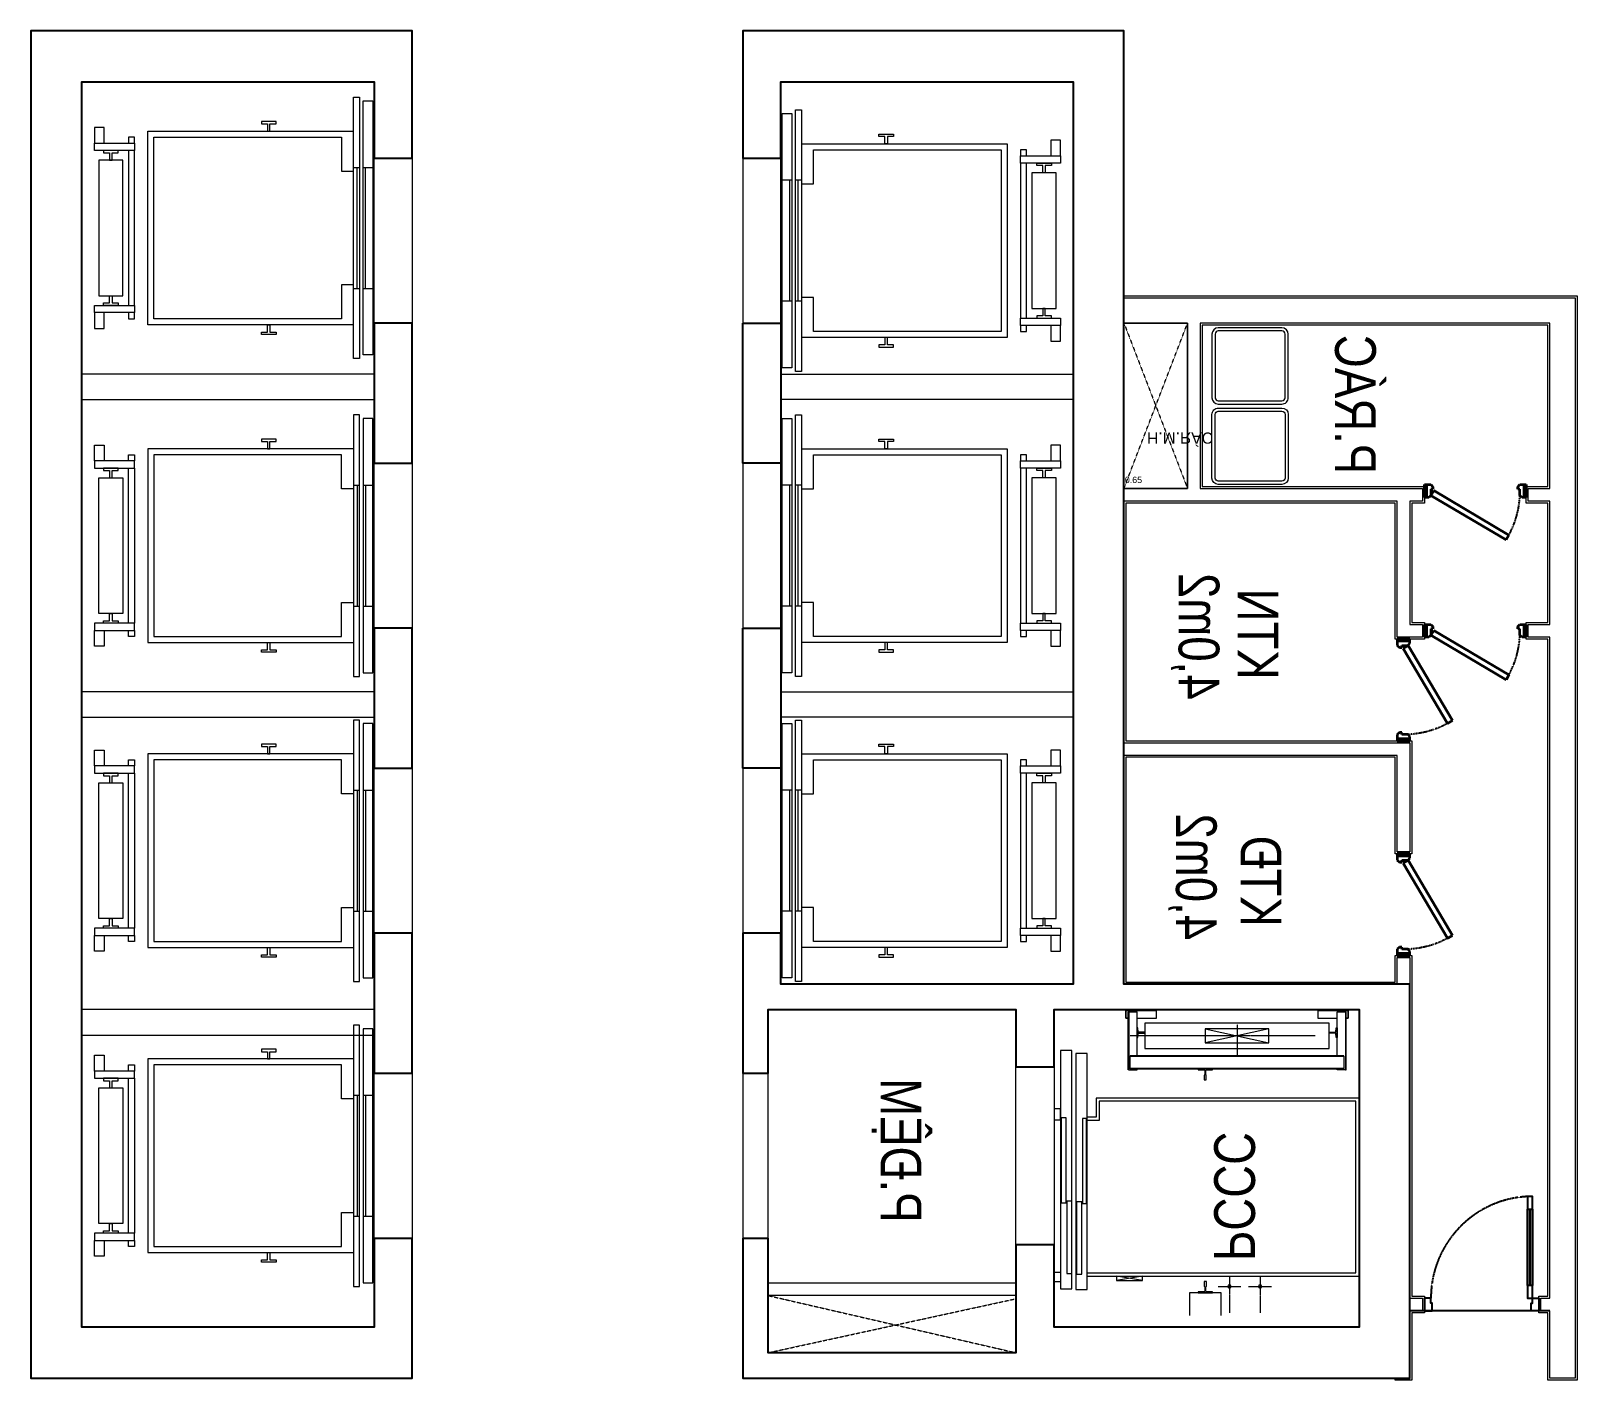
# Model space of a CAD drawing. Header units: millimetres. Extents: x 0 to 12165, y -15 to 10600.
import ezdxf
from ezdxf.enums import TextEntityAlignment as Align
from ezdxf.xclip import XClip

# ---------------------------------------------------------------- set-up
doc = ezdxf.new("R2010")
doc.units = ezdxf.units.MM
doc.header["$XCLIPFRAME"] = 2
for name, pattern in [('x_tmkt_l2$0$HIDDEN', [9.524999999999999, 6.35, -3.175]), ('x_tmkt_l2$0$HIDDEN3', [0.2, 0.1, -0.1]), ('x_tmkt_l2$0$XREF MB$0$HIDDEN', [0.375, 0.25, -0.125]), ('x_tmkt_l2$0$Xref Y2-Y4 ME$0$Xref MB Y2.Y4$0$Xr_truc thang N3 tang dien hinh$0$T-Can ho$0$HIDDEN3', [0.2, 0.1, -0.1]), ('x_tmkt_l2$0$Xref.Trục tầng 1$0$CENTER2', [1.125, 0.75, -0.125, 0.125, -0.125])]:
    doc.linetypes.add(name, pattern=pattern)
doc.layers.get('0').update_dxf_attribs({"color": 231})
doc.layers.add('x_tmkt_l2$0$A-CONC', color=2, linetype='Continuous')
doc.layers.add('x_tmkt_l2$0$A-DOOR', color=142, linetype='Continuous')
for name, color, linetype, lineweight in [('x_tmkt_l2$0$A-FNSH', 253, 'Continuous', 9), ('x_tmkt_l2$0$A-LITE', 9, 'Continuous', 9), ('x_tmkt_l2$0$A-TEXT', 255, 'Continuous', 25), ('x_tmkt_l2$0$A-Truc', 10, 'x_tmkt_l2$0$Xref.Trục tầng 1$0$CENTER2', 9), ('x_tmkt_l2$0$A-WALL', 1, 'Continuous', 13)]:
    doc.layers.add(name, color=color, linetype=linetype, lineweight=lineweight)
doc.styles.add('x_tmkt_l2$0$MDI_Chu Thuong', font='arial.ttf', dxfattribs={"width": 0.8})
doc.styles.add('x_tmkt_l2$0$Xref Y2-Y4 ME$0$Xref MB Y2.Y4$0$Xr_truc thang N3 tang dien hinh$0$T-Can ho$0$Arial', font='arial.ttf')

# ---------------------------------------------------------------- blocks, each defined once
blk = doc.blocks.new('x_tmkt_l2$0$s1_cuaky_830')
at = {"lineweight": 35, "extrusion": (0, 0, -1)}
for p, q in [((18499.99957262673, -3595.580114402982), (18399.99957262673, -3595.580114405842)), ((18399.99957262673, -3595.580114405842), (18399.99957262716, -3610.580114405901)), ((18499.99957262716, -3610.580114402982), (18399.99957262716, -3610.580114405901)), ((18399.99957262716, -3610.580114405901), (18399.99957262767, -3628.316904458865)), ((18399.99957262716, -3610.580114405901), (18489.99957262716, -3610.580114403326)), ((18399.99957262767, -3628.316904458865), (18414.99957262816, -3645.580114405472)), ((18414.99957262816, -3645.580114405472), (18464.99957262816, -3645.580114404042)), ((18464.99957262816, -3645.580114404042), (18464.99957262859, -3660.625489982787)), ((18483.03368487716, -3660.625489982329), (18499.99957262816, -3645.58011440304)), ((18499.99957262716, -3610.580114402982), (18499.99957262673, -3595.580114402982)), ((18499.99957262816, -3645.58011440304), (18499.99957262716, -3610.580114402982)), ((18103.72277864033, -3731.438254545485), (18064.99957263314, -3754.362331766388)), ((18414.99957264632, -4345.580114405413), (18064.99957263314, -3754.362331766388)), ((18453.72277865538, -4322.65603718451), (18103.72277864033, -3731.438254545485)), ((18464.99957262859, -3660.625489982787), (18483.03368487716, -3660.625489982329)), ((18414.99957264632, -4345.580114405413), (18399.99957265054, -4362.843324352878)), ((18399.99957265054, -4362.843324352878), (18399.99957265105, -4380.580114405842)), ((18453.72277865538, -4322.65603718451), (18414.99957264632, -4345.580114405413)), ((18464.99957264819, -4345.580114403983), (18414.99957264632, -4345.580114405413)), ((18464.99957264776, -4330.534738825238), (18464.99957264819, -4345.580114403983)), ((18483.03368489446, -4330.534738824721), (18464.99957264776, -4330.534738825238)), ((18499.99957264819, -4345.58011440304), (18483.03368489446, -4330.534738824721)), ((18499.99957264919, -4380.58011440304), (18499.99957264819, -4345.58011440304)), ((18399.99957265105, -4380.580114405842), (18499.99957264919, -4380.58011440304)), ((18399.99957265105, -4380.580114405842), (18399.99957264962, -4395.580114405901)), ((18489.99957264919, -4380.580114403326), (18399.99957265105, -4380.580114405842)), ((18399.99957264962, -4395.580114405901), (18499.99957265148, -4395.580114402982)), ((18499.99957265148, -4395.580114402982), (18499.99957264919, -4380.58011440304))]:
    blk.add_line(p, q, dxfattribs=at)
at = {"linetype": 'x_tmkt_l2$0$HIDDEN3', "extrusion": (0, 0, -1)}
blk.add_arc((-18445.40726360954, -4360.85765825857), 715.9235939759365, 57.90312605505689, 87.56572265498052, dxfattribs=at)
blk = doc.blocks.new('*U20')
blk.add_lwpolyline([(0, 0), (0, 1299.999997716911), (500.000001931887, 1299.999997716911), (500.000001931887, 0)], close=True)
at = {"linetype": 'x_tmkt_l2$0$Xref Y2-Y4 ME$0$Xref MB Y2.Y4$0$Xr_truc thang N3 tang dien hinh$0$T-Can ho$0$HIDDEN3'}
for points in [[(0, 0), (500.000001931887, 1299.999997716911)], [(0, 1299.999997716911), (500.000001931887, 0)]]:
    blk.add_lwpolyline(points, dxfattribs=at)
at = {"style": 'x_tmkt_l2$0$Xref Y2-Y4 ME$0$Xref MB Y2.Y4$0$Xr_truc thang N3 tang dien hinh$0$T-Can ho$0$Arial'}
blk.add_text('0.65', height=50, dxfattribs=at).set_placement((6.628017578721938, 42.66242221605376))
blk.add_attdef('--', text='', height=88, dxfattribs=at).set_placement((126.5547659157942, 189.6485594305066), align=Align.MIDDLE_CENTER)
blk = doc.blocks.new('x_tmkt_l2$0$s1_thungrac')
for points in [[(19311.16319079814, -9384.723036933108), (18811.1631908908, -9384.732657781104, -0.414213562373095), (18761.16222881502, -9334.733619875158), (18761.15260796691, -8834.733619967708, -0.414213562373095), (18811.15164587321, -8784.732657892164), (19311.15164578054, -8784.723037044168, -0.414213562373095), (19361.15260785585, -8834.722074950114), (19361.16222870396, -9334.722074857564, -0.414213562373095)], [(19311.16270975559, -9359.723036937765), (18811.16270984826, -9359.73265778576, -0.4142135623730951), (18786.16222881037, -9334.73313883273), (18786.15260796226, -8834.73313892528, -0.4142135623730951), (18811.15212691552, -8809.732657887507), (19311.15212682285, -8809.723037039512, -0.4142135623730951), (19336.15260786051, -8834.722555992543), (19336.16222870862, -9334.722555899993, -0.4142135623730951)]]:
    blk.add_lwpolyline(points, format="xyb", close=True)
blk = doc.blocks.new('*U21')
blk.add_line((-69.99999999999727, 100.0000000000019), (-69.99999999998032, 699.7666378073507))
for points in [[(-50, 1.392663762089796e-12), (-49.99999999997782, 799.7666378073504), (-89.99999999997782, 799.7666378073513), (-90, 2.501110429875553e-12)], [(-49.99999999999716, 100.0000000000014), (-89.99999999999716, 100.0000000000025), (-89.99999999998032, 699.7666378073513), (-49.99999999998032, 699.7666378073504)], [(-899.7666378073517, -99.97429562476282), (-839.7666378073517, -99.97429562476447), (-839.7666378073501, -39.99999999997649), (-849.7666378073501, -39.99999999997619), (-849.766637807349, 2.384575742256097e-11), (-899.766637807349, 2.519578862050516e-11)], [(-2.842170943040401e-12, -99.974295624788), (-60.00000000000284, -99.97429562478634), (-60.00000000000125, -39.99999999999832), (-50.00000000000125, -39.9999999999986), (-50, 1.392663762089796e-12), (0, 0)]]:
    blk.add_lwpolyline(points, close=True)
at = {"linetype": 'x_tmkt_l2$0$XREF MB$0$HIDDEN'}
blk.add_arc((-50, 1.392663762089796e-12), 799.766637807349, 90, 179.9999999999984, dxfattribs=at)
blk = doc.blocks.new('x_tmkt_l2$0$x_loithangmay')
for p, q in [((-159.9999999997672, 500), (-109.9999999997672, 500)), ((-129.9999999997672, -500), (-129.9999999997672, 500)), ((-79.99999999976717, 500), (0, 500)), ((-60, -500), (-60, 500)), ((-159.9999999997672, -500), (-109.9999999997672, -500)), ((-79.99999999976717, -500), (0, -500))]:
    blk.add_line(p, q)
at = {"flags": 128}
for points in [[(-110, -1080), (-160, -1080), (-160, 1080), (-109.9999999997672, 1080)], [(-79.99999999976717, 1050), (0, 1050), (0, -1050), (-80, -1050)], [(-2219.999999999767, 830), (-2299.999999999767, 830), (-2299.999999999767, 700), (-2219.999999999767, 700)], [(-849.9999999997672, 860), (-799.9999999997672, 860), (-799.9999999997672, 880), (-919.9999999997672, 880), (-919.9999999997672, 860), (-869.9999999997672, 860), (-869.9999999997672, 800), (-849.9999999997672, 800)], [(-1969.999999999767, 640), (-2019.999999999767, 640), (-2019.999999999767, -640), (-1969.999999999767, -640), (-1969.999999999767, 640), (-2299.999999999767, 640), (-2299.999999999767, 700), (-1969.999999999767, 700)], [(-2154.999999999767, 620), (-2104.999999999767, 620), (-2104.999999999767, 640), (-2224.999999999767, 640), (-2224.999999999767, 620), (-2174.999999999767, 620), (-2174.999999999767, 560), (-2154.999999999767, 560)], [(-1969.999999999767, 750), (-2019.999999999767, 750), (-2019.999999999767, 700), (-1969.999999999767, 700)], [(-2064.999999999767, 560), (-2264.999999999767, 560), (-2264.999999999767, -560), (-2064.999999999767, -560)], [(-2154.999999999767, -620), (-2105, -620), (-2105, -640), (-2224.999999999767, -640), (-2224.999999999767, -620), (-2174.999999999767, -620), (-2174.999999999767, -560), (-2154.999999999767, -560)], [(-1969.999999999767, -700), (-2019.999999999767, -700), (-2019.999999999767, -750), (-1969.999999999767, -750), (-1969.999999999767, -700), (-2299.999999999767, -700), (-2299.999999999767, -640), (-1969.999999999767, -640)], [(-2219.999999999767, -700), (-2299.999999999767, -700), (-2299.999999999767, -830), (-2219.999999999767, -830)], [(-849.9999999997672, -860), (-799.9999999997672, -860), (-799.9999999997672, -880), (-919.9999999997672, -880), (-919.9999999997672, -860), (-869.9999999997672, -860), (-869.9999999997672, -800), (-849.9999999997672, -800)]]:
    blk.add_lwpolyline(points, close=True, dxfattribs=at)
for points in [[(-159.9999999997672, -800), (-1860, -800), (-1860, 800), (-159.9999999997672, 800)], [(-159.9999999997672, -470), (-259.9999999997672, -470), (-259.9999999997672, -750), (-1809.999999999767, -750), (-1809.999999999767, 750), (-259.9999999997672, 750), (-259.9999999997672, 470), (-159.9999999997672, 470)]]:
    blk.add_lwpolyline(points, dxfattribs=at)
blk = doc.blocks.new('x_tmkt_l2$0$THANG TÀNG DH_dwg_MB DH 5T TC 180$0$2_thang maycuon$0$Z$W__23185-2265523-MẶT BẰNG TẦNG 08-11')
at = {"flags": 128}
blk.add_lwpolyline([(57, -89), (-57, -89), (-57, -81), (-4.75, -78), (-4.75, -41.25), (-8, -38), (-8, 0), (8, 0), (8, -38), (4.75, -41.25), (4.75, -78), (57, -81)], close=True, dxfattribs=at)
blk = doc.blocks.new('x_tmkt_l2$0$THANG TÀNG DH_dwg_tm1400x2100mb-2265527-MẶT BẰNG TẦNG 08-11')
for p, q in [((1812.333332866896, 2080), (1817.000000298955, 2079.999999999884)), ((710.0000000009313, 1945.000000000116), (1210, 1835))]:
    blk.add_line(p, q)
at = {"flags": 128}
for points in [[(324.9999999995343, 2090), (85, 2089.999999999884), (85.00000000046566, 2030), (102.9999997024424, 2030), (85.00000000046566, 2030), (85, 2089.999999999884), (324.9999999995343, 2090), (324.9999999995343, 2030), (173.0000000004657, 2030)], [(102.9999593202956, 2079.999999999884), (107.6666453774087, 2080.000000000116), (107.66664537834, 1621.500002086163), (102.9999593202956, 1621.500002086279), (102.9999593202956, 2079.999999999884), (107.6666453774087, 2080.000000000116), (110.0000480115414, 2080.000000000116), (117.9999450156465, 2080.000000000116), (170.666609138716, 2080.000000000116), (173.000011772383, 2080.000000000116)], [(173.0000117719173, 1731.500001490116), (173.000011772383, 2080.000000000116), (170.666609138716, 2080.000000000116), (117.9999450156465, 2080.000000000116), (110.0000480115414, 2080.000000000116), (107.6666453774087, 2080.000000000116)], [(1747.000000000466, 2030), (1595.000000000466, 2029.999999999884), (1594.999999999534, 2090.000000000116), (1834.999999999534, 2090), (1834.999999999534, 2029.999999999884), (1817.000000298489, 2029.999999999884), (1834.999999999534, 2029.999999999884), (1834.999999999534, 2090), (1594.999999999534, 2090.000000000116)], [(1812.33333286643, 1621.500002086279), (1817.000000298955, 1621.500002086279), (1817.000000298955, 2079.999999999884), (1812.333332866896, 2080), (1809.999999150168, 2080), (1801.999999469612, 2079.999999999884), (1809.999999150168, 2080), (1812.333332866896, 2080), (1812.33333286643, 1621.500002086279), (1809.999999150168, 1621.500002086279), (1801.999999469612, 1621.500002086279), (1749.333331853617, 1621.500002086046), (1747.000000000466, 1621.500002086279), (1747.000000000466, 1631.5)], [(1747.000000000466, 1731.500001490116), (1747.000000000931, 2079.999999999884), (1801.999999469612, 2079.999999999884), (1747.000000000931, 2079.999999999884)], [(1210.000000000466, 1945), (1210, 1835), (710.0000000004657, 1834.999999999884), (710.0000000009313, 1945.000000000116), (1210.000000000466, 1945), (710.0000000004657, 1834.999999999884)], [(120.0000384752639, 1728.981198608992), (120.0000384752639, 1731.500001490116), (1799.999999374151, 1731.500001490116), (1799.999999374617, 1728.981198608759)], [(1799.999999374617, 1634.018802881357), (1799.999999374617, 1638.247711449862), (1799.999999374617, 1641.369579225779), (1799.999999374617, 1649.82739636302), (1799.999999374617, 1713.172605127096), (1799.999999374151, 1721.630422264338), (1799.999999374617, 1724.752290040255), (1799.999999374617, 1728.981198608759), (120.0000384752639, 1728.981198608992), (120.0000384757295, 1724.752290040255), (120.0000384752639, 1721.630422264338), (120.0000384752639, 1713.17260512698), (120.0000384752639, 1649.82739636302), (120.0000384752639, 1641.369579225662), (120.0000384761952, 1638.247711449862), (120.0000384752639, 1634.018802881124)], [(2139.35420321906, 1750.00208528887), (2229.35420321906, 1750.002085288987), (2229.35420321906, -105.0000000002328), (2140.000000000466, -105.0000000001164), (2139.999999999534, 1750.002085288987)], [(107.66664537834, 1621.500002086163), (110.0000480110757, 1621.500002086163), (117.9999450156465, 1621.500002086279), (170.6666091382504, 1621.500002086046), (173.000011772383, 1621.500002086046), (173.000011772383, 1631.5)], [(2140.000000000466, 0), (-4.656612873077393e-10, 1.164153218269348e-10), (0, 1400.000000000116), (2070.000000000466, 1400.000000000116), (2069.999999999534, 1249.999999999884), (2139.999999999534, 1249.999999999884)], [(2139.999999999534, 24.99999999988358), (24.99999999906868, 25), (24.99999999906868, 1374.999999999884), (2044.999999999534, 1375.000000000116), (2045.000000000466, 1225), (2140.000000000466, 1225)], [(2259.999999999534, 589.9999999997672), (2300.000000000466, 590), (2300.000000000466, 19.99999999988358), (2260, 20.00000000011642)], [(2350, -25), (2350.000000000466, -45.00000000011642), (2399.999999999534, -44.99999999988358), (2400.000000000466, 29.99999999976717), (2350.000000000466, 30)], [(1704.687030202709, -35.00000000186265), (1909.687030202709, -2.095475792884827e-09), (1909.687030202709, -35.00000000186265), (1704.687030202709, -35.00000000186265), (1704.687030202709, -2.095475792884827e-09), (1909.687030202709, -35.00000000186265)], [(1085, -309.9999999998836), (1085.000000000931, -131.5), (1335, -131.5), (1335.000000000466, -310.0000000001164)]]:
    blk.add_lwpolyline(points, dxfattribs=at)
for points in [[(107.6702216560952, 2075.611697435379), (107.6702216570266, 2074.888293534517)], [(181.9999999995343, 1919), (180.0000000004657, 1952.5), (173.0000000004657, 1952.499999999884), (173.0000000004657, 1877.500000000116), (180, 1877.5), (182.0000000004657, 1910.999999999884), (204.0000000004657, 1911.000000000116), (205.0000000004657, 1909.999999999884), (235.0000000004657, 1910.000000000116), (235, 1919.999999999767), (205.0000000004657, 1920), (203.9999999995343, 1919)], [(1685.000000000466, 1790), (235, 1789.999999999884), (235, 1990), (1685.000000000466, 1990)], [(1737.999999999534, 1919), (1739.999999999534, 1952.499999999884), (1747.000000000466, 1952.500000000116), (1747.000000000931, 1877.5), (1739.999999999534, 1877.5), (1738.000000000466, 1911.000000000116), (1716, 1910.999999999884), (1715.000000000466, 1909.999999999767), (1684.999999999534, 1910.000000000116), (1684.999999999534, 1919.999999999884), (1715.000000000466, 1920), (1715.999999999534, 1919.000000000116)], [(2350.000000000466, 1775.002085288987), (2349.999999999534, -100), (2260.000000000466, -100.0000000001164), (2259.999999999534, 1775.002085289103)], [(1799.999999374617, 1631.5), (120.0000384752639, 1631.5), (120.0000384752639, 1634.018802881124), (1799.999999374617, 1634.018802881357)], [(1153.000000000466, 1631.5), (1267.000000000466, 1631.5), (1266.999999999534, 1623.500000000116), (1214.749999999534, 1620.5), (1214.749999999534, 1583.749999999884), (1218, 1580.5), (1218.000000000466, 1542.5), (1202.000000000466, 1542.5), (1202, 1580.499999999884), (1205.249999999534, 1583.75), (1205.249999999534, 1620.499999999884), (1152.999999999534, 1623.5)], [(2145, 570), (2145, 1239.999999999884), (2177.000000000466, 1240.000000000116), (2177, 570)], [(2344.999999999534, 1244.999999999884), (2345.000000000466, 575.0000000001164), (2304.999999999534, 574.9999999998836), (2305.000000000466, 1245.000000000116)], [(2399.999999999534, 1314.999999999767), (2399.999999999534, 1230), (2350, 1230), (2350.000000000466, 1314.999999999884)], [(2224.000000000466, 584.9999999998836), (2224.000000000466, 15.00000000011642), (2182.000000000466, 15.00000000011642), (2182, 584.9999999998836)]]:
    blk.add_lwpolyline(points, close=True, dxfattribs=at)
for centre in [(779, -81.50000118277967), (1020.000000000466, -81.50000118289609)]:
    blk.add_circle(centre, 12.99646403122461)
at = {"layer": 'x_tmkt_l2$0$A-Truc'}
for p, q in [((960.0000000004657, 1980), (960, 1730)), ((346.9003082974814, 1890), (1800.965626336168, 1890)), ((779.0000000004657, 0.4999988173367456), (779.0000000004657, -289.5000011827797)), ((1020.000000000466, 0.4999988171039149), (1020.000000000466, -289.5000011827797)), ((869.0000000004657, -81.50000118266325), (689.0000000004657, -81.50000118289609)), ((1110, -81.50000118277967), (930.0000000004657, -81.50000118266325))]:
    blk.add_line(p, q, dxfattribs=at)
at = {"zscale": -1}
blk.add_blockref('x_tmkt_l2$0$THANG TÀNG DH_dwg_MB DH 5T TC 180$0$2_thang maycuon$0$Z$W__23185-2265523-MẶT BẰNG TẦNG 08-11', (1210.000000000466, -42.5), dxfattribs=at)
blk = doc.blocks.new('A$C2c3f58f8')
for points in [[(2450, 8049.999999999999), (2900, 8049.999999999999), (2900, 10450), (400, 10450), (400, 8049.999999999999), (1049.767662085709, 8049.999999999999), (1049.767662085709, 7749.999999999999), (200, 7749.999999999999), (199.9999999999964, 5799.999999999999), (1099.999999999989, 5799.999999999999), (1099.999999999989, 5599.999999999999), (-3.637978807091713e-12, 5599.999999999999), (0, 10850), (3099.612900974142, 10850), (3100, 8600), (10600, 8600), (10600, 5599.999999999999), (9600.000000000011, 5599.999999999999), (9600.000000000011, 5899.999999999999), (10200, 5899.999999999999), (10200, 8200), (3100, 8200), (3100, 5899.999999999999), (3500, 5899.999999999999), (3500, 5599.999999999999), (2399.999999999989, 5599.999999999999), (2399.999999999989, 5799.999999999999), (2899.999999999996, 5799.999999999999), (2900, 7749.999999999999), (2450, 7749.999999999999)], [(5900.000000000004, 5599.999999999999), (5900.000000000007, 5899.999999999999), (4800, 5899.999999999999), (4799.999999999996, 5599.999999999999)], [(8300.000000000007, 5599.999999999999), (8300.000000000007, 5899.999999999999), (7200.000000000007, 5899.999999999999), (7200.000000000007, 5599.999999999999)], [(1099.999999999993, 2699.999999999999), (400, 2699.999999999999), (400, 399.999999999999), (10200, 399.9999999999968), (10200, 2699.999999999997), (9600.000000000011, 2699.999999999997), (9600.000000000011, 2999.999999999997), (10600, 2999.999999999997), (10600, -3.263219103358647e-12), (0, -9.09494701772927e-13), (0, 2999.999999999999), (1099.999999999993, 2999.999999999999)], [(2399.999999999993, 2999.999999999999), (3500, 2999.999999999998), (3500, 2699.999999999998), (2399.999999999993, 2699.999999999999)], [(5900.000000000007, 2999.999999999998), (5900.000000000007, 2699.999999999998), (4800, 2699.999999999998), (4800, 2999.999999999998)], [(8300.000000000007, 2999.999999999997), (8300.000000000007, 2699.999999999997), (7200.000000000007, 2699.999999999997), (7200.000000000007, 2999.999999999997)]]:
    blk.add_lwpolyline(points, close=True)
for points in [[(2449.999999999998, 8049.999999999999), (2899.999999999997, 8049.999999999999), (2899.999999999997, 10450), (399.99999999999727, 10450), (399.99999999999727, 8049.999999999999), (1049.7676620857073, 8049.999999999999), (1049.7676620857073, 7750), (199.9999999999991, 7750), (199.99999999999454, 5800), (1099.9999999999864, 5800), (1099.9999999999864, 5600), (-3.637978807091713e-12, 5600), (-3.637978807091713e-12, 10850), (3099.6129009741394, 10850), (3099.999999999999, 8600), (10599.999999999993, 8600), (10599.999999999993, 5600), (9600.000000000007, 5600), (9600.000000000007, 5900), (10199.999999999993, 5900), (10199.999999999993, 8200), (3099.999999999999, 8200), (3099.999999999999, 5900), (3499.999999999999, 5900), (3499.999999999999, 5600), (2399.9999999999864, 5600), (2399.9999999999864, 5800), (2899.9999999999923, 5800), (2899.999999999997, 7750), (2449.999999999998, 7750)], [(2399.999999999993, 2999.999999999998), (3500.0000000000005, 2999.9999999999977), (3500.0000000000005, 2699.999999999998), (2399.999999999993, 2699.9999999999986)], [(5900.000000000007, 2999.9999999999977), (5900.000000000007, 2699.999999999998), (4800, 2699.9999999999986), (4800, 2999.999999999998)], [(8300.000000000007, 2999.9999999999973), (8300.000000000007, 2699.999999999997), (7200.000000000007, 2699.999999999997), (7200.000000000007, 2999.9999999999973)]]:
    blk.add_wipeout(points)
for points in [[(5900.000000000004, 5599.999999999999), (5900.000000000007, 5900), (4800, 5900), (4799.999999999996, 5599.999999999999)], [(8300.000000000007, 5599.999999999999), (8300.000000000007, 5899.999999999999), (7200.000000000007, 5899.999999999999), (7200.000000000007, 5599.999999999999)], [(1099.99999999999, 2699.999999999999), (400.0000000000009, 2699.999999999999), (400.0000000000009, 399.9999999999982), (10200, 399.99999999999636), (10200, 2699.999999999998), (9600.000000000011, 2699.999999999998), (9600.000000000011, 2999.999999999998), (10600, 2999.999999999998), (10600, -3.637978807091713e-12), (0, -9.094947017729282e-13), (0, 3000), (1099.99999999999, 3000)]]:
    blk.add_wipeout(points)
blk = doc.blocks.new('x_tmkt_l2$0$s1_thangmay_l2')
blk.add_blockref('A$C2c3f58f8', (-0.1547611115638574, 0))
at = {"layer": 'x_tmkt_l2$0$A-CONC'}
for points in [[(2449.845238888436, 8050), (2899.845238888436, 8050), (2899.845238888436, 10450), (399.8452388884361, 10450), (399.8452388884361, 8050), (1049.612900974145, 8050), (1049.612900974145, 7750), (199.8452388884361, 7750), (199.8452388884325, 5800), (1099.845238888425, 5800), (1099.845238888425, 5600), (-0.1547611115674954, 5600), (-0.1547611115638574, 10850), (3099.458139862578, 10850), (3099.845238888436, 8600), (10599.84523888844, 8600), (10599.84523888844, 5600), (9599.845238888443, 5600), (9599.845238888443, 5900), (10199.84523888844, 5900), (10199.84523888844, 8200), (3099.845238888436, 8200), (3099.845238888436, 5900), (3499.845238888436, 5900), (3499.845238888436, 5600), (2399.845238888425, 5600), (2399.845238888425, 5800), (2899.845238888433, 5800), (2899.845238888436, 7750), (2449.845238888436, 7750)], [(5899.84523888844, 5600), (5899.845238888443, 5900), (4799.845238888436, 5900), (4799.845238888433, 5600)], [(8299.845238888443, 5600), (8299.845238888443, 5900), (7199.845238888443, 5900), (7199.845238888443, 5600)], [(1099.84523888843, 2700), (399.8452388884361, 2700), (399.8452388884357, 399.9999999999999), (10199.84523888844, 399.9999999999977), (10199.84523888844, 2699.999999999998), (9599.845238888443, 2699.999999999998), (9599.845238888443, 2999.999999999998), (10599.84523888844, 2999.999999999998), (10599.84523888844, -2.35372440158572e-12), (-0.1547611115645395, 0), (-0.1547611115638574, 3000), (1099.84523888843, 3000)], [(2399.845238888429, 3000), (3499.845238888437, 2999.999999999999), (3499.845238888437, 2699.999999999999), (2399.845238888429, 2700)], [(5899.845238888444, 2999.999999999999), (5899.845238888444, 2699.999999999999), (4799.845238888437, 2699.999999999999), (4799.845238888437, 2999.999999999999)], [(8299.845238888443, 2999.999999999998), (8299.845238888443, 2699.999999999998), (7199.845238888444, 2699.999999999998), (7199.845238888444, 2999.999999999998)]]:
    blk.add_lwpolyline(points, close=True, dxfattribs=at)
at = {"layer": 'x_tmkt_l2$0$A-LITE', "ltscale": 0.3}
for points in [[(2449.845238888436, 7750), (2449.845238888436, 8050), (1049.612900974145, 8050), (1049.612900974145, 7750)], [(3499.845238888436, 5600), (3499.845238888436, 5900), (4799.845238888436, 5900), (4799.845238888433, 5600)], [(5899.84523888844, 5600), (5899.845238888443, 5900), (7199.845238888436, 5900), (7199.845238888436, 5600)], [(8299.845238888443, 5600), (8299.845238888443, 5900), (9599.845238888436, 5900), (9599.845238888436, 5600)], [(2399.845238888425, 5800), (2399.845238888425, 5600), (1099.845238888425, 5600), (1099.845238888425, 5800)], [(2399.845238888429, 2700), (2399.845238888429, 3000), (1099.84523888843, 3000), (1099.84523888843, 2700)], [(3499.845238888437, 2999.999999999999), (3499.845238888437, 2699.999999999999), (4799.845238888437, 2699.999999999999), (4799.845238888437, 2999.999999999999)], [(5899.845238888444, 2999.999999999999), (5899.845238888444, 2699.999999999999), (7199.845238888437, 2699.999999999998), (7199.845238888437, 2999.999999999998)], [(8299.845238888443, 2999.999999999998), (8299.845238888443, 2699.999999999998), (9599.845238888436, 2699.999999999998), (9599.845238888436, 2999.999999999998)]]:
    blk.add_lwpolyline(points, close=True, dxfattribs=at)
at = {"layer": 'x_tmkt_l2$0$A-LITE', "linetype": 'x_tmkt_l2$0$HIDDEN', "ltscale": 0.3}
for points in [[(649.8452388884325, 5800), (199.8452388884361, 7750)], [(199.8452388884325, 5800), (624.8452388884361, 7750)]]:
    blk.add_lwpolyline(points, dxfattribs=at)
at = {"layer": 'x_tmkt_l2$0$A-WALL'}
for points in [[(5199.845238888436, 8200), (5199.845238888436, 5900), (5399.845238888436, 5900), (5399.845238888436, 8200)], [(7699.845238888436, 8200), (7699.845238888436, 5900), (7899.845238888436, 5900), (7899.845238888436, 8200)], [(749.8452388884325, 5800), (749.8452388884361, 7750), (649.8452388884361, 7750), (649.8452388884325, 5800)], [(2699.845238888436, 399.9999999999994), (2699.845238888437, 2700), (2899.845238888437, 2700), (2899.845238888436, 399.9999999999994)], [(5199.845238888436, 399.9999999999989), (5199.845238888437, 2699.999999999999), (5399.845238888437, 2699.999999999999), (5399.845238888436, 399.9999999999988)], [(7699.845238888436, 399.9999999999983), (7699.845238888437, 2699.999999999998), (7899.845238888437, 2699.999999999998), (7899.845238888436, 399.9999999999982)]]:
    blk.add_lwpolyline(points, close=True, dxfattribs=at)
at = {"layer": 'x_tmkt_l2$0$A-LITE', "ltscale": 0.3, "zscale": -1, "rotation": 269.9983905956682}
blk.add_blockref('x_tmkt_l2$0$THANG TÀNG DH_dwg_tm1400x2100mb-2265527-MẶT BẰNG TẦNG 08-11', (803.3738797253573, 10450.03454902035), dxfattribs=at)
at = {"layer": 'x_tmkt_l2$0$A-LITE', "ltscale": 0.3}
for p, xscale, yscale, zscale, rotation in [((4149.845238888436, 5910.013407585408), -0.9521680836586127, 0.9521680836586127, 0.9521680836586123, 90), ((6549.845238888443, 5910.013407585408), -0.9521680836586127, 0.9521680836586127, 0.9521680836586123, 90), ((8949.845238888443, 5910.013407585408), -0.9521680836586127, 0.9521680836586127, 0.9521680836586123, 90), ((1749.84523888843, 2689.986592414592), 0.9521680836586125, 0.9521680836586125, 0.9521680836586125, 90), ((4149.845238888437, 2689.986592414592), 0.9521680836586125, 0.9521680836586125, 0.9521680836586125, 90), ((6549.845238888444, 2689.986592414591), 0.9521680836586125, 0.9521680836586125, 0.9521680836586125, 90), ((9049.845238888429, 2689.986592414591), -0.9521680836586125, 0.9521680836586125, 0.9521680836586125, 270)]:
    blk.add_blockref('x_tmkt_l2$0$x_loithangmay', p, dxfattribs=dict(at, xscale=xscale, yscale=yscale, zscale=zscale, rotation=rotation))
at = {"layer": 'x_tmkt_l2$0$A-TEXT', "ltscale": 0.3, "style": 'x_tmkt_l2$0$MDI_Chu Thuong', "width": 0.8}
for s, p in [('PCCC', (921.0827819612468, 9309.527484843182)), ('P.ĐỆM', (1223.931007363062, 6685.43929240758))]:
    blk.add_text(s, height=320.9832068550243, dxfattribs=at).set_placement(p)
blk = doc.blocks.new('A$Ca02ed3b9')
at = {"layer": 'x_tmkt_l2$0$A-FNSH', "ltscale": 0.3, "elevation": -1.219155618211134e-10}
blk.add_lwpolyline([(-11935, 5814.845238888403), (-11765, 5814.845238888403), (-11765, 5944.845238888403), (-11935, 5944.845238888403), (-11935, 6884.845238888403), (-11765, 6884.845238888403), (-11765, 7014.845238888403), (-11935, 7014.845238888403), (-11935, 8284.845238888403), (-9215, 8284.845238888403), (-9215, 7014.845238888403), (-10965, 7014.845238888403), (-10965, 6884.845238888403), (-10865, 6884.845238888403), (-10865, 5944.845238888403), (-10965, 5944.845238888403), (-10965, 5814.845238888403), (-10735, 5814.845238888403), (-10735, 6884.845238888403), (-8615, 6884.845238888403), (-8615, 5014.845238888403), (-10865, 5014.845238888403), (-10865, 4124.845238888403), (-10735, 4124.845238888403), (-10735, 4884.845238888403), (-8615, 4884.845238888403), (-8615, 3114.845238888403), (-10735, 3114.845238888403), (-10735, 3324.845238888403), (-10865, 3324.845238888403), (-10865, 644.8452388884034), (-10965, 644.8452388884034), (-10965, 514.8452388884034), (-10865, 514.8452388884034), (-10865, -15.1547611115966), (-10735, -15.1547611115966), (-10735, 2984.845238888403), (-8385, 2984.845238888403), (-8385, 8514.845238888403), (-8600, 8514.845238888403), (-11950, 8514.845238888403), (-12165, 8514.845238888403), (-12165, -15.1547611115966), (-11935, -15.1547611115966), (-11935, 514.8452388884034), (-11865, 514.8452388884034), (-11865, 644.8452388884034), (-11935, 644.8452388884034)], close=True, dxfattribs=at)
at = {"layer": 'x_tmkt_l2$0$A-WALL'}
for points in [[(-10750, -0.1547611115965992), (-10750, 2999.845238888403), (-8400, 2999.845238888403), (-8400, 8499.845238888403), (-8600, 8499.845238888403), (-11950, 8499.845238888403), (-12150, 8499.845238888403), (-12150, -0.1547611115965992), (-11950, -0.1547611115965992), (-11950, 529.8452388884034), (-11880, 529.8452388884034), (-11880, 629.8452388884034), (-11950, 629.8452388884034), (-11950, 5829.845238888403), (-11780, 5829.845238888403), (-11780, 5929.845238888403), (-11950, 5929.845238888403), (-11950, 6899.845238888403), (-11780, 6899.845238888403), (-11780, 6999.845238888403), (-11950, 6999.845238888403), (-11950, 8299.845238888403), (-9200, 8299.845238888403), (-9200, 6999.845238888403), (-10950, 6999.845238888403), (-10950, 6899.845238888403), (-10850, 6899.845238888403), (-10850, 5929.845238888403), (-10950, 5929.845238888403), (-10950, 5829.845238888403), (-10750, 5829.845238888403), (-10750, 6899.845238888403), (-8600, 6899.845238888403), (-8600, 4999.845238888403), (-10850, 4999.845238888403), (-10850, 4139.845238888403), (-10750, 4139.845238888403), (-10750, 4899.845238888403), (-8600, 4899.845238888403), (-8600, 3099.845238888403), (-10750, 3099.845238888403), (-10750, 3309.845238888403), (-10850, 3309.845238888403), (-10850, 629.8452388884034), (-10950, 629.8452388884034), (-10950, 529.8452388884034), (-10850, 529.8452388884034), (-10850, -0.1547611115965992)], [(-9100, 6999.845238888403), (-9100, 8299.845238888403), (-8600, 8299.845238888403), (-8600, 6999.845238888403)]]:
    blk.add_lwpolyline(points, close=True, dxfattribs=at)
at = {"color": 7, "xscale": -1.000257109844844, "yscale": 1.000257109844844, "zscale": 1.000257109844843, "rotation": 359.9976803993143}
blk.add_blockref('*U21', (-11864.99797576643, 629.845238847658), dxfattribs=at)
at = {"layer": 'x_tmkt_l2$0$A-DOOR', "ltscale": 0.3, "rotation": 90.00000000000001}
for p in [(-15360.58011440444, -11470.15433376306), (-15360.58011440444, -12570.15433376306)]:
    blk.add_blockref('x_tmkt_l2$0$s1_cuaky_830', p, dxfattribs=at)
at = {"layer": 'x_tmkt_l2$0$A-DOOR', "ltscale": 0.3, "xscale": -1, "rotation": 180}
blk.add_blockref('x_tmkt_l2$0$s1_cuaky_830', (-29249.99957262632, 1419.265124482685), dxfattribs=at)
at = {"layer": 'x_tmkt_l2$0$A-DOOR', "ltscale": 0.3}
ref = blk.add_blockref('x_tmkt_l2$0$s1_cuaky_830', (-29249.99957262655, -270.7348755173152), dxfattribs=dict(at, xscale=-1, rotation=180))
XClip(ref).set_block_clipping_path([(20649.999572626424, -8800.580114405806), (17299.999572626424, -8800.580114405806), (17299.999572626424, -800.580114405806), (18399.999572626424, -800.580114405806), (18399.999572626424, -3370.580114405806), (20649.999572626424, -3370.580114405806)])
at = {"layer": 'x_tmkt_l2$0$A-LITE', "linetype": 'x_tmkt_l2$0$HIDDEN', "ltscale": 0.3}
ref = blk.add_blockref('*U20', (-8600, 6999.845238888403), dxfattribs=dict(at, xscale=-1, rotation=0.003395685850025032))
ref.add_attrib('--', 'H.M.RÁC', dxfattribs={"layer": '0', "height": 87.99999999999955, "rotation": 180.0033956712369, "style": 'x_tmkt_l2$0$Xref Y2-Y4 ME$0$Xref MB Y2.Y4$0$Xr_truc thang N3 tang dien hinh$0$T-Can ho$0$Arial'}).set_placement((-9040.671096112346, 7396.430848018848, -2.848474969488052e-08), align=Align.MIDDLE_CENTER)
blk.add_blockref('x_tmkt_l2$0$s1_thungrac', (-28653.28194728587, 17048.62914528437), dxfattribs=at)
at = {"layer": 'x_tmkt_l2$0$A-LITE', "linetype": 'x_tmkt_l2$0$HIDDEN', "ltscale": 0.3, "xscale": -1, "rotation": 180}
blk.add_blockref('x_tmkt_l2$0$s1_thungrac', (-28653.28194728587, -1752.531083521593), dxfattribs=at)
at = {"layer": 'x_tmkt_l2$0$A-TEXT', "ltscale": 0.3, "style": 'x_tmkt_l2$0$MDI_Chu Thuong', "width": 0.8}
for s, p in [('P.RÁC', (-10260.64784020395, 7111.893319343217)), ('4,0m2', (-9029.609468438197, 5338.203880549292)), ('KTN', (-9494.619110009167, 5494.509274680982)), ('4,0m2', (-9008.413118570345, 3446.581389732659)), ('KTĐ', (-9517.947813538369, 3550.77102408756))]:
    blk.add_text(s, height=320.9832068550243, rotation=90, dxfattribs=at).set_placement(p)
at = {"rotation": 90.00000000000001}
blk.add_blockref('x_tmkt_l2$0$s1_thangmay_l2', (0, 0), dxfattribs=at)

msp = doc.modelspace()

# ---------------------------------------------------------------- block references
at = {"xscale": -1}
msp.add_blockref('A$Ca02ed3b9', (3.637978807091713e-12, 0.3870990258546954), dxfattribs=at)

doc.saveas('drawing.dxf')
